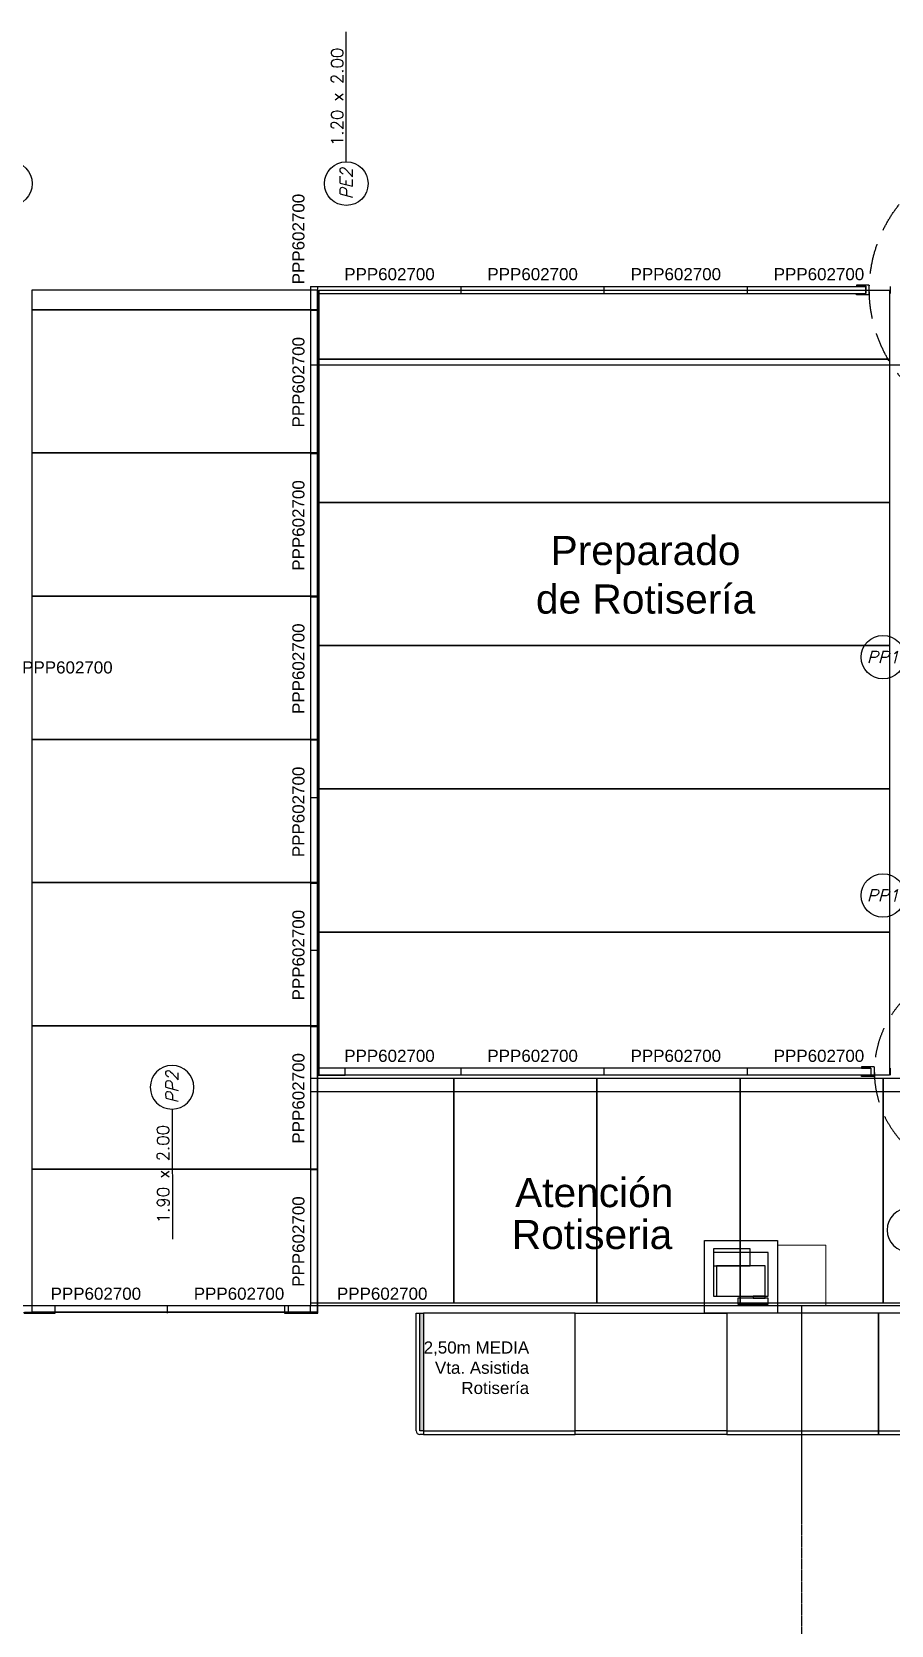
# Model space of a CAD drawing. Header units: millimetres. Extents: x 2698011 to 2856548, y 1019778 to 1210064.
# Drawn here: x 2779918 to 2787001, y 1155081 to 1168208 of the extents above; entities that cross this region are included whole.
import ezdxf
from ezdxf.enums import TextEntityAlignment as Align

# ---------------------------------------------------------------- set-up
doc = ezdxf.new("R2010")
doc.units = ezdxf.units.MM
for name, pattern in [('DASHED', [19.05, 12.7, -6.35]), ('HIDDEN', [0.375, 0.25, -0.125]), ('LN_planobase PB$0$DASHED2', [0.375, 0.25, -0.125])]:
    doc.linetypes.add(name, pattern=pattern)
doc.layers.get('Defpoints').update_dxf_attribs({"color": 9})
for name, color, linetype in [('A-Aberturas', 9, 'Continuous'), ('Arq. Exhibidoras', 9, 'Continuous'), ('COSTAN-CAM-COTAS', 7, 'Continuous'), ('COSTAN-CAM-LAT NUM', 6, 'Continuous'), ('COSTAN-CAM-LATERALES', 5, 'Continuous'), ('COSTAN-CAM-TECHOS-60', 1, 'Continuous'), ('EQUIPAMIENTO ELECTROMECÁNICO', 9, 'Continuous'), ('exhibidoras', 9, 'Continuous'), ('MAMP CHAPA 0.06', 9, 'Continuous'), ('nomenclatura de aberturas', 9, 'Continuous'), ('PROYECCIONES', 9, 'DASHED'), ('TEXTOS CAM', 2, 'Continuous')]:
    doc.layers.add(name, color=color, linetype=linetype)
doc.layers.add('PILAR_REF', color=9, linetype='Continuous', lineweight=0)
doc.styles.add('_ROMANS', font='ROMANS.SHX')
doc.styles.add('_Romans Obl', font='ROMANS.SHX', dxfattribs={"oblique": 15})
doc.styles.add('costan', font='arial.ttf')
doc.styles.get("Standard").update_dxf_attribs({"font": 'arial.ttf'})
doc.dimstyles.new('ISO-25', dxfattribs={"dimtxt": 2.5, "dimasz": 2.5, "dimexe": 1.25, "dimexo": 0.625, "dimtad": 1, "dimtxsty": 'Standard', "dimcen": 2.5, "dimadec": 0, "dimazin": 0, "dimtfac": 1, "dimtmove": 0, "dimatfit": 3, "dimfxl": 1, "dimarcsym": 0})

# ---------------------------------------------------------------- blocks, each defined once
blk = doc.blocks.new('4100125')
blk.add_line((0, 3), (125, 3))
blk.add_lwpolyline([(0, 0), (125, 0), (125, 100), (0, 100)], close=True)
blk = doc.blocks.new('100006EV')
blk.add_hatch(color=256).paths.add_polyline_path([(6, 100), (3, 100), (3, 3), (6, 3)])
for p, q in [((0, 3), (0, 100)), ((0, 100), (6, 100)), ((3, 3), (3, 100)), ((6, 100), (6, 0)), ((6, 3), (3, 3)), ((6, 0), (3, 0))]:
    blk.add_line(p, q)
blk.add_arc((3, 3), 3, 180, 270)
blk = doc.blocks.new('sdfgsdgs')
at = {"linetype": 'Continuous'}
for p, q in [((-0.19, 0.03), (0.11, 0.03)), ((-0.19, -0.11), (-0.19, 0.03)), ((0.11, 0.03), (0.11, -0.11)), ((-0.34, -0.36), (-0.34, -0.001)), ((-0.34, -0.001), (0.11, -0.001)), ((-0.315, -0.36), (-0.315, -0.11)), ((-0.315, -0.11), (0.085, -0.11)), ((0.11, -0.11), (-0.19, -0.11)), ((0.085, -0.11), (0.085, -0.36)), ((0.11, -0.001), (0.11, -0.36)), ((0.11, -0.36), (-0.34, -0.36)), ((-0.34, -0.426), (-0.34, -0.376)), ((-0.34, -0.376), (-0.09, -0.376)), ((-0.315, -0.376), (-0.315, -0.36)), ((0.085, -0.36), (-0.315, -0.36)), ((-0.315, -0.36), (-0.215, -0.36)), ((-0.215, -0.376), (-0.315, -0.376)), ((-0.215, -0.36), (-0.215, -0.376)), ((-0.09, -0.376), (-0.09, -0.426)), ((-0.09, -0.426), (-0.34, -0.426))]:
    blk.add_line(p, q, dxfattribs=at)
blk = doc.blocks.new('cot abert izq')
blk.add_line((0.359, 0), (2.501, 0))
blk.add_circle((0, 0), 0.359)
at = {"style": '_Romans Obl', "oblique": 15}
blk.add_attdef('ABERTURA', text='', height=0.2, rotation=360, dxfattribs=at).set_placement((0, 0), align=Align.MIDDLE_CENTER)
at = {"style": '_ROMANS'}
for tag, p in [('DIM', (1.43, 0.05)), ('ANT', (1.43, -0.25))]:
    blk.add_attdef(tag, text='', height=0.2, rotation=360, dxfattribs=at).set_placement(p, align=Align.CENTER)
blk = doc.blocks.new('vaiven90')
for p, q in [((-805.258, -105.592, 0), (-805.258, -105.492, 0)), ((-805.258, -105.492, 0), (-805.248, -105.492, 0)), ((-805.248, -105.492, 0), (-805.248, -105.567, 0)), ((-805.188, -105.492, 0), (-805.188, -105.567, 0)), ((-805.178, -105.492, 0), (-805.188, -105.492, 0)), ((-805.178, -105.592, 0), (-805.178, -105.492, 0)), ((-805.183, -105.597, 0), (-805.253, -105.597, 0)), ((-805.248, -105.567, 0), (-805.188, -105.567, 0)), ((-805.246, -105.615, 0), (-804.566, -106.205, 0)), ((-804.566, -106.205, 0), (-804.588, -106.231, 0)), ((-805.258, -106.516, 0), (-805.258, -106.616, 0)), ((-805.183, -106.511, 0), (-805.253, -106.511, 0)), ((-805.248, -106.616, 0), (-805.248, -106.541, 0)), ((-805.248, -106.541, 0), (-805.188, -106.541, 0)), ((-805.188, -106.616, 0), (-805.188, -106.541, 0)), ((-805.178, -106.516, 0), (-805.178, -106.616, 0)), ((-805.258, -106.616, 0), (-805.248, -106.616, 0)), ((-805.178, -106.616, 0), (-805.188, -106.616, 0))]:
    blk.add_line(p, q)
at = {"elevation": 0}
for points in [[(-805.19, -105.615), (-805.87, -106.205), (-805.847, -106.231), (-805.167, -105.642), (-805.19, -105.615)], [(-805.246, -105.615), (-804.566, -106.205), (-804.588, -106.231), (-805.269, -105.642), (-805.246, -105.615)]]:
    blk.add_lwpolyline(points, dxfattribs=at)
for centre, radius, start, end in [((-805.253, -105.592, 0), 0.0051, 180, 270), ((-805.218, -105.667, 0), 0.061, 338.694, 57.6587), ((-805.183, -105.592, 0), 0.0051, 270, 0), ((-805.253, -106.516, 0), 0.0051, 90, 180), ((-805.183, -106.516, 0), 0.0051, 0, 90)]:
    blk.add_arc(centre, radius, start, end)
at = {"linetype": 'LN_planobase PB$0$DASHED2'}
blk.add_arc((-805.218, -105.663, 0), 0.848, 219.7207, 320.2793, dxfattribs=at)
blk = doc.blocks.new('LN_planobase PB$0$A$C41BB26E9')
for p, q in [((0.1, 0.832, 0), (0, 0.832, 0)), ((0, 0.832, 0), (0, 0.822, 0)), ((0, 0.822, 0), (0.075, 0.822, 0)), ((0.075, 0.822, 0), (0.075, 0.762, 0)), ((0.075, 0.822, 0), (0.075, 0.822, 0)), ((0.105, 0.757, 0), (0.105, 0.827, 0)), ((1.305, 0.757, 0), (1.305, 0.827, 0)), ((1.31, 0.832, 0), (1.41, 0.832, 0)), ((1.41, 0.822, 0), (1.335, 0.822, 0)), ((1.335, 0.822, 0), (1.335, 0.762, 0)), ((1.335, 0.822, 0), (1.335, 0.822, 0)), ((1.41, 0.832, 0), (1.41, 0.822, 0)), ((0, 0.762, 0), (0.075, 0.762, 0)), ((0, 0.752, 0), (0, 0.762, 0)), ((0.1, 0.752, 0), (0, 0.752, 0)), ((0.075, 0.762, 0), (0.075, 0.762, 0)), ((1.31, 0.752, 0), (1.41, 0.752, 0)), ((1.41, 0.762, 0), (1.335, 0.762, 0)), ((1.335, 0.762, 0), (1.335, 0.762, 0)), ((1.41, 0.752, 0), (1.41, 0.762, 0))]:
    blk.add_line(p, q)
at = {"linetype": 'LN_planobase PB$0$DASHED2', "elevation": 0}
blk.add_lwpolyline([(0.15, 0.736), (0.955, 1.611), (0.928, 1.634), (0.123, 0.759)], close=True, dxfattribs=at)
at = {"elevation": 0}
blk.add_lwpolyline([(0.15, 0.843), (0.926, -0.053), (0.899, -0.076), (0.123, 0.82)], close=True, dxfattribs=at)
at = {"linetype": 'LN_planobase PB$0$DASHED2'}
blk.add_arc((0.175, 0.792, 0), 1.13, 309.8558, 48.1988, dxfattribs=at)
for centre, radius, start, end in [((0.1, 0.827, 0), 0.0051, 0, 90), ((1.31, 0.827, 0), 0.0051, 90, 180), ((0.1, 0.757, 0), 0.0051, 270, 0), ((0.175, 0.792, 0), 0.061, 212.3413, 291.306), ((1.31, 0.757, 0), 0.0051, 180, 270)]:
    blk.add_arc(centre, radius, start, end)
blk = doc.blocks.new('A$C324C65E4')
at = {"xscale": -1}
blk.add_blockref('LN_planobase PB$0$A$C41BB26E9', (1.41, 0.076, -7.734), dxfattribs=at)
blk = doc.blocks.new('*D190')
at = {"layer": 'COSTAN-CAM-COTAS', "color": 0, "lineweight": -2, "transparency": 16777216}
for p, q in [((2782216, 1166109), (2782216, 1165459)), ((2790781, 1166109), (2790781, 1165459)), ((2790779, 1165461), (2782218, 1165461))]:
    blk.add_line(p, q, dxfattribs=at)
at = {"layer": 'COSTAN-CAM-COTAS', "color": 0, "transparency": 16777216}
for points in [[(2782218, 1165461), (2782218, 1165460), (2782216, 1165461)], [(2790779, 1165461), (2790779, 1165460), (2790781, 1165461)]]:
    blk.add_solid(points, dxfattribs=at)
at = {"layer": 'Defpoints', "color": 0, "transparency": 16777216}
for p in [(2782216, 1166110), (2790781, 1166110), (2782216, 1165461)]:
    blk.add_point(p, dxfattribs=at)
at = {"layer": 'COSTAN-CAM-COTAS', "color": 0, "transparency": 16777216, "insert": (2786499, 1165463), "char_height": 2.5, "attachment_point": 5}
blk.add_mtext('8565,57', dxfattribs=at)
blk = doc.blocks.new('*D192')
at = {"layer": 'COSTAN-CAM-COTAS', "color": 0, "lineweight": -2, "transparency": 16777216}
for p, q in [((2782216, 1159670), (2782216, 1159473)), ((2788065, 1159670), (2788065, 1159473)), ((2788062, 1159475), (2782218, 1159475))]:
    blk.add_line(p, q, dxfattribs=at)
at = {"layer": 'COSTAN-CAM-COTAS', "color": 0, "transparency": 16777216}
for points in [[(2782218, 1159475), (2782218, 1159474), (2782216, 1159475)], [(2788062, 1159475), (2788062, 1159474), (2788065, 1159475)]]:
    blk.add_solid(points, dxfattribs=at)
at = {"layer": 'Defpoints', "color": 0, "transparency": 16777216}
for p in [(2782216, 1159671), (2788065, 1159671), (2782216, 1159475)]:
    blk.add_point(p, dxfattribs=at)
at = {"layer": 'COSTAN-CAM-COTAS', "color": 0, "transparency": 16777216, "insert": (2785140, 1159477), "char_height": 2.5, "attachment_point": 5}
blk.add_mtext('5848,76', dxfattribs=at)
blk = doc.blocks.new('*D193')
at = {"layer": 'COSTAN-CAM-COTAS', "color": 0, "lineweight": -2, "transparency": 16777216}
for p, q in [((2782275, 1157711), (2782033, 1157711)), ((2782034, 1157653), (2782034, 1157708)), ((2782275, 1157651), (2782033, 1157651))]:
    blk.add_line(p, q, dxfattribs=at)
at = {"layer": 'COSTAN-CAM-COTAS', "color": 0, "transparency": 16777216}
for points in [[(2782033, 1157708), (2782034, 1157708), (2782034, 1157711)], [(2782033, 1157653), (2782034, 1157653), (2782034, 1157651)]]:
    blk.add_solid(points, dxfattribs=at)
at = {"layer": 'Defpoints', "color": 0, "transparency": 16777216}
for p in [(2782034, 1157711), (2782276, 1157711), (2782276, 1157651)]:
    blk.add_point(p, dxfattribs=at)
at = {"layer": 'COSTAN-CAM-COTAS', "color": 0, "transparency": 16777216, "insert": (2782032, 1157681), "char_height": 2.5, "attachment_point": 5, "rotation": 90}
blk.add_mtext('59,95', dxfattribs=at)
blk = doc.blocks.new('*D194')
at = {"layer": 'COSTAN-CAM-COTAS', "color": 0, "lineweight": -2, "transparency": 16777216}
for p, q in [((2779856, 1157651), (2779856, 1157658)), ((2782273, 1157657), (2779858, 1157657)), ((2782276, 1157651), (2782276, 1157658))]:
    blk.add_line(p, q, dxfattribs=at)
at = {"layer": 'COSTAN-CAM-COTAS', "color": 0, "transparency": 16777216}
for points in [[(2779858, 1157657), (2779858, 1157656), (2779856, 1157657)], [(2782273, 1157657), (2782273, 1157656), (2782276, 1157657)]]:
    blk.add_solid(points, dxfattribs=at)
at = {"layer": 'Defpoints', "color": 0, "transparency": 16777216}
for p in [(2779856, 1157657), (2779856, 1157651), (2782276, 1157651)]:
    blk.add_point(p, dxfattribs=at)
at = {"layer": 'COSTAN-CAM-COTAS', "color": 0, "transparency": 16777216, "insert": (2781066, 1157659), "char_height": 2.5, "attachment_point": 5}
blk.add_mtext('2420', dxfattribs=at)
blk = doc.blocks.new('COSTAN-CAM-PANEL-TECHO')
blk.add_lwpolyline([(0, 0), (1, 0), (1, 1), (0, 1)], close=True)

msp = doc.modelspace()

# ---------------------------------------------------------------- linework, layer by layer
at = {"layer": 'COSTAN-CAM-LATERALES'}
for p, q in [((2782215.894, 1166110.661), (2782215.894, 1161898.922)), ((2782215.894, 1166110.661), (2786790.664, 1166110.661)), ((2782275.894, 1166050.661), (2782275.894, 1166110.661)), ((2783455.894, 1166050.661), (2783455.894, 1166110.661)), ((2784635.894, 1166050.661), (2784635.894, 1166110.661)), ((2785815.894, 1166050.661), (2785815.894, 1166110.661)), ((2786995.894, 1166050.661), (2786995.894, 1166110.661)), ((2782215.893, 1166050.661), (2782215.893, 1163294.631)), ((2782275.893, 1159670.661), (2782275.894, 1166050.661)), ((2782275.894, 1166050.661), (2786790.664, 1166050.661)), ((2782275.894, 1165910.709), (2782215.894, 1165910.709)), ((2782275.894, 1164730.709), (2782215.894, 1164730.709)), ((2782275.894, 1163550.709), (2782215.894, 1163550.709)), ((2782215.893, 1163234.631), (2782215.893, 1159670.661)), ((2782275.894, 1162370.709), (2782215.894, 1162370.709)), ((2782275.894, 1161190.709), (2782215.894, 1161190.709)), ((2782275.894, 1160010.709), (2782215.894, 1160010.709)), ((2786832.746, 1159670.661), (2782275.893, 1159670.661)), ((2782275.893, 1159610.661), (2782275.893, 1159670.661)), ((2783455.893, 1159610.661), (2783455.893, 1159670.661)), ((2784635.893, 1159610.661), (2784635.893, 1159670.661)), ((2785815.893, 1159610.661), (2785815.893, 1159670.661)), ((2786995.893, 1159610.661), (2786995.893, 1159670.661)), ((2786832.746, 1159610.661), (2782275.893, 1159610.661)), ((2782275.894, 1158830.709), (2782215.894, 1158830.709)), ((2781035.894, 1157650.684), (2781035.893, 1157710.684)), ((2782215.894, 1157650.707), (2782215.893, 1157710.707)), ((2782275.894, 1157650.709), (2782215.894, 1157650.709))]:
    msp.add_line(p, q, dxfattribs=at)
for points in [[(2782215.893, 1166050.661), (2782215.893, 1163294.631)], [(2782215.894, 1160638.922), (2782215.894, 1157710.661), (2782001.952, 1157710.661), (2782001.951, 1157650.709), (2782275.894, 1157650.709), (2782275.894, 1159610.661), (2782501.989, 1159610.661), (2782501.989, 1159670.661), (2782275.894, 1159670.661), (2782275.894, 1160638.922), (2782215.894, 1160638.922)], [(2809633.084, 1124738.03), (2809903.084, 1124738.03), (2809903.084, 1157710.661), (2770549.749, 1157710.661), (2770549.75, 1124660.695), (2776090.473, 1124660.678)], [(2779855.894, 1157650.661), (2780110.873, 1157650.658), (2780110.873, 1157710.658), (2779915.894, 1157710.658)]]:
    msp.add_lwpolyline(points, dxfattribs=at)
at = {"layer": 'COSTAN-CAM-TECHOS-60'}
msp.add_line((2782275.894, 1162967.954), (2782275.894, 1162967.954), dxfattribs=at)
at = {"layer": 'exhibidoras'}
msp.add_lwpolyline([(2785463.092, 1157650.367), (2785463.082, 1158250.367), (2786063.082, 1158250.367), (2786063.082, 1157650.367)], close=True, dxfattribs=at)
at = {"layer": 'MAMP CHAPA 0.06'}
for p, q in [((2786790.664, 1166050.661), (2786790.664, 1166110.661)), ((2782275.894, 1163294.631), (2782275.894, 1166050.661)), ((2782275.894, 1161898.922), (2782275.894, 1163234.631)), ((2782215.894, 1161898.922), (2782275.894, 1161898.922)), ((2786832.746, 1159670.661), (2783475.657, 1159670.661))]:
    msp.add_line(p, q, dxfattribs=at)
at = {"layer": 'PILAR_REF'}
msp.add_lwpolyline([(2786063.082, 1158210.661), (2786463.084, 1158210.661), (2786463.084, 1157710.661), (2786063.082, 1157710.661)], close=True, dxfattribs=at)
at = {"layer": 'PROYECCIONES', "linetype": 'HIDDEN'}
msp.add_line((2786263.084, 1157710.661), (2786263.084, 1118043.759), dxfattribs=at)

# ---------------------------------------------------------------- block references
at = {"layer": 'A-Aberturas', "xscale": 1000, "yscale": 1000, "zscale": 1000}
msp.add_blockref('A$C324C65E4', (2786715.664, 1165213.151), dxfattribs=at)
at = {"layer": 'A-Aberturas', "extrusion": (0, 0, -1), "xscale": -1000, "yscale": 1000, "zscale": -1000, "rotation": 90}
msp.add_blockref('vaiven90', (-2893373.248, 354422.788, 0.067), dxfattribs=at)
at = {"layer": 'Arq. Exhibidoras', "yscale": 10.0000000002183, "zscale": 10.0000000002183}
for name, p, xscale in [('100006EV', (2783086.286, 1156650.982), 10.0000000002183), ('4100125', (2783146.286, 1156650.982), 10.0000000002183), ('4100125', (2785646.286, 1156650.982), -10.0000000002183), ('4100125', (2785646.286, 1156650.976), 10.0000000002183), ('4100125', (2786896.286, 1156650.976), 10.0000000002183)]:
    msp.add_blockref(name, p, dxfattribs=dict(at, xscale=xscale))
at = {"layer": 'COSTAN-CAM-TECHOS-60', "rotation": 270}
for p, xscale, yscale in [((2779920.894, 1165917.954), -163.614222073229, 2350), ((2782285.893, 1165510.661), -569.9998657579999, 4700), ((2779920.894, 1164737.954), -1180, 2350), ((2782285.893, 1164330.661), -1180, 4700), ((2779920.894, 1163557.954), -1180, 2350), ((2782285.893, 1163150.661), -1180, 4700), ((2779920.894, 1162377.954), -1180, 2350), ((2782285.893, 1161970.661), -1180, 4700), ((2779920.894, 1161197.954), -1180, 2350), ((2782285.893, 1160790.661), -1180, 4700), ((2779920.894, 1160017.954), -1180, 2350), ((2782285.893, 1159610.661), -1180, 4700), ((2779920.894, 1158837.954), -1180, 2350), ((2779920.894, 1157657.954), -1180, 2350)]:
    msp.add_blockref('COSTAN-CAM-PANEL-TECHO', p, dxfattribs=dict(at, xscale=xscale, yscale=yscale))
at = {"layer": 'COSTAN-CAM-TECHOS-60', "xscale": 1180, "yscale": 1850}
for p in [(2782215.893, 1157735.663), (2783395.893, 1157735.663), (2784575.893, 1157735.663), (2785755.893, 1157735.663), (2786935.893, 1157735.663)]:
    msp.add_blockref('COSTAN-CAM-PANEL-TECHO', p, dxfattribs=at)
at = {"layer": 'EQUIPAMIENTO ELECTROMECÁNICO', "xscale": -1000, "yscale": 1000, "zscale": 1000}
msp.add_blockref('sdfgsdgs', (2785647.351, 1158151.114), dxfattribs=at)
at = {"layer": 'nomenclatura de aberturas'}
ref = msp.add_blockref('cot abert izq', (2779742.395, 1166957.002), dxfattribs=dict(at, xscale=500.0000000000088, yscale=500.0000000000088, zscale=500.0000000000088, rotation=90.00000897331134))
ref.add_attrib('ABERTURA', 'PE2', dxfattribs={"layer": '0', "color": 2, "height": 100, "rotation": 90.000009, "style": '_Romans Obl', "oblique": 15}).set_placement((2779742.395, 1166957.002, 0), align=Align.MIDDLE_CENTER)
ref.add_attrib('DIM', '1.20 x 2.00', dxfattribs={"layer": '0', "color": 2, "height": 100, "rotation": 90.000009, "style": '_ROMANS'}).set_placement((2779717.395, 1167672.129, 0), align=Align.CENTER)
ref = msp.add_blockref('cot abert izq', (2782510.073, 1166957.002), dxfattribs=dict(at, xscale=500.0000000000088, yscale=500.0000000000088, zscale=500.0000000000088, rotation=90.00000897331134))
ref.add_attrib('ABERTURA', 'PE2', dxfattribs={"layer": '0', "color": 2, "height": 100, "rotation": 90.000009, "style": '_Romans Obl', "oblique": 15}).set_placement((2782510.073, 1166957.002, 0), align=Align.MIDDLE_CENTER)
ref.add_attrib('DIM', '1.20 x 2.00', dxfattribs={"layer": '0', "color": 2, "height": 100, "rotation": 90.000009, "style": '_ROMANS'}).set_placement((2782485.073, 1167672.129, 0), align=Align.CENTER)
ref = msp.add_blockref('cot abert izq', (2786933.118, 1163056.031, 0), dxfattribs=dict(at, xscale=500.0000000000088, yscale=500.0000000000088, zscale=500.0000000000088, rotation=1.07307164108e-05))
ref.add_attrib('ABERTURA', 'PP1', dxfattribs={"layer": '0', "color": 2, "height": 100, "rotation": 0.0000107, "style": '_Romans Obl', "oblique": 15}).set_placement((2786933.118, 1163056.031, 0), align=Align.MIDDLE_CENTER)
ref.add_attrib('DIM', '0.90x 2.00', dxfattribs={"layer": '0', "color": 2, "height": 100, "rotation": 0.0000107, "style": '_ROMANS'}).set_placement((2787648.245, 1163081.031, 0), align=Align.CENTER)
ref = msp.add_blockref('cot abert izq', (2786933.118, 1163056.031, 0), dxfattribs=dict(at, xscale=500.0000000000088, yscale=500.0000000000088, zscale=500.0000000000088, rotation=1.07307164108e-05))
ref.add_attrib('ABERTURA', 'PP1', dxfattribs={"layer": '0', "color": 2, "height": 100, "rotation": 0.0000107, "style": '_Romans Obl', "oblique": 15}).set_placement((2786933.118, 1163056.031, 0), align=Align.MIDDLE_CENTER)
ref.add_attrib('DIM', '0.90x 2.00', dxfattribs={"layer": '0', "color": 2, "height": 100, "rotation": 0.0000107, "style": '_ROMANS'}).set_placement((2787648.245, 1163081.031, 0), align=Align.CENTER)
ref = msp.add_blockref('cot abert izq', (2786933.118, 1161092.262, 0), dxfattribs=dict(at, xscale=500.0000000000088, yscale=500.0000000000088, zscale=500.0000000000088, rotation=1.07307164108e-05))
ref.add_attrib('ABERTURA', 'PP1', dxfattribs={"layer": '0', "color": 2, "height": 100, "rotation": 0.0000107, "style": '_Romans Obl', "oblique": 15}).set_placement((2786933.118, 1161092.262, 0), align=Align.MIDDLE_CENTER)
ref.add_attrib('DIM', '0.90x 2.00', dxfattribs={"layer": '0', "color": 2, "height": 100, "rotation": 0.0000107, "style": '_ROMANS'}).set_placement((2787648.245, 1161117.262, 0), align=Align.CENTER)
ref = msp.add_blockref('cot abert izq', (2786933.118, 1161092.262, 0), dxfattribs=dict(at, xscale=500.0000000000088, yscale=500.0000000000088, zscale=500.0000000000088, rotation=1.07307164108e-05))
ref.add_attrib('ABERTURA', 'PP1', dxfattribs={"layer": '0', "color": 2, "height": 100, "rotation": 0.0000107, "style": '_Romans Obl', "oblique": 15}).set_placement((2786933.118, 1161092.262, 0), align=Align.MIDDLE_CENTER)
ref.add_attrib('DIM', '0.90x 2.00', dxfattribs={"layer": '0', "color": 2, "height": 100, "rotation": 0.0000107, "style": '_ROMANS'}).set_placement((2787648.245, 1161117.262, 0), align=Align.CENTER)
ref = msp.add_blockref('cot abert izq', (2781073.864, 1159511.997), dxfattribs=dict(at, xscale=-500.0000000000417, yscale=500.0000000000503, zscale=500.0000000000503, rotation=90.15611544421209))
ref.add_attrib('ABERTURA', 'PP2', dxfattribs={"layer": '0', "color": 2, "height": 100, "rotation": 90.1561154, "style": '_Romans Obl', "oblique": 15}).set_placement((2781073.864, 1159511.997), align=Align.MIDDLE_CENTER)
ref.add_attrib('DIM', '1.90 x 2.00', dxfattribs={"layer": '0', "color": 2, "height": 100, "rotation": 90.1561154, "style": '_ROMANS'}).set_placement((2781050.813, 1158796.805), align=Align.CENTER)
ref = msp.add_blockref('cot abert izq', (2787146.731, 1158336.059, 0.067), dxfattribs=dict(at, xscale=-500.0000000000088, yscale=500.0000000000088, zscale=500.0000000000088, rotation=270.0000141038312))
ref.add_attrib('ABERTURA', 'PPv1', dxfattribs={"layer": '0', "color": 2, "height": 100, "rotation": 270.0000141, "style": '_Romans Obl', "oblique": 15}).set_placement((2787146.731, 1158336.059, 0.067), align=Align.MIDDLE_CENTER)
ref.add_attrib('DIM', '0.90 x 2.00', dxfattribs={"layer": '0', "color": 2, "height": 100, "rotation": 270.0000141, "style": '_ROMANS'}).set_placement((2787171.731, 1159051.187, 0.067), align=Align.CENTER)

# ---------------------------------------------------------------- texts
at = {"layer": 'Arq. Exhibidoras', "insert": (2784017.098, 1156983.447, -0.005), "char_height": 100, "width": 6709.81037, "attachment_point": 9}
msp.add_mtext('2,50m MEDIA\\PVta. Asistida\\PRotisería', dxfattribs=at)
at = {"layer": 'COSTAN-CAM-LAT NUM', "char_height": 100, "attachment_point": 5, "style": 'costan'}
for insert, rotation in [((2782115.894, 1166500.709), 90), ((2782865.894, 1166210.661), 0.0000002), ((2784045.894, 1166210.661), 0.0000002), ((2785225.894, 1166210.661), 0.0000002), ((2786405.894, 1166210.661), 0.0000002), ((2782115.894, 1165320.709), 90), ((2782115.894, 1164140.709), 90), ((2782115.894, 1162960.709), 90), ((2782115.894, 1161780.709), 90), ((2782115.894, 1160600.709), 90), ((2782115.894, 1159420.709), 90), ((2782115.894, 1158240.709), 90), ((2780445.891, 1157810.673), 0.0011285), ((2781625.891, 1157810.696), 0.0011285), ((2782805.891, 1157810.719), 0.0011285)]:
    msp.add_mtext('PPP602700', dxfattribs=dict(at, insert=insert, rotation=rotation))
for insert in [(2780211.495, 1162970.661), (2782865.893, 1159770.661), (2784045.893, 1159770.661), (2785225.893, 1159770.661), (2786405.893, 1159770.661)]:
    msp.add_mtext('PPP602700', dxfattribs=dict(at, insert=insert))
at = {"layer": 'TEXTOS CAM'}
for s, p in [('Atención', (2783901.016, 1158524.454)), ('Rotiseria', (2783874.19, 1158179.429))]:
    msp.add_text(s, height=240, dxfattribs=at).set_placement(p)
at = {"layer": 'TEXTOS CAM', "insert": (2784976.581, 1163411.185, 0), "char_height": 240, "attachment_point": 8}
msp.add_mtext('Preparado \\Pde Rotisería', dxfattribs=at)

# ---------------------------------------------------------------- dimensions: what is measured, and where the dimension line sits
at = {"layer": 'COSTAN-CAM-COTAS'}
for base, p1, p2, picture, middle in [((2782215.894, 1165460.558), (2790781.462, 1166110.036), (2782215.894, 1166110.036), '*D190', (2786498.678, 1165462.686)), ((2782215.893, 1159474.667), (2788064.649, 1159670.668), (2782215.893, 1159670.668), '*D192', (2785140.271, 1159476.795)), ((2779855.894, 1157656.704), (2782275.894, 1157650.709), (2779855.894, 1157650.709), '*D194', (2781065.894, 1157658.605))]:
    dim = msp.add_linear_dim(base=base, p1=p1, p2=p2, dimstyle='ISO-25', dxfattribs=at)
    dim.commit()
    dim.dimension.update_dxf_attribs({"geometry": picture, "text_midpoint": middle})
dim = msp.add_linear_dim(base=(2782033.894, 1157710.661), p1=(2782275.894, 1157650.709), p2=(2782275.894, 1157710.661), angle=270, dimstyle='ISO-25', dxfattribs=at)
dim.commit()
dim.dimension.update_dxf_attribs({"geometry": '*D193', "text_midpoint": (2782031.767, 1157680.685)})

doc.saveas('drawing.dxf')
